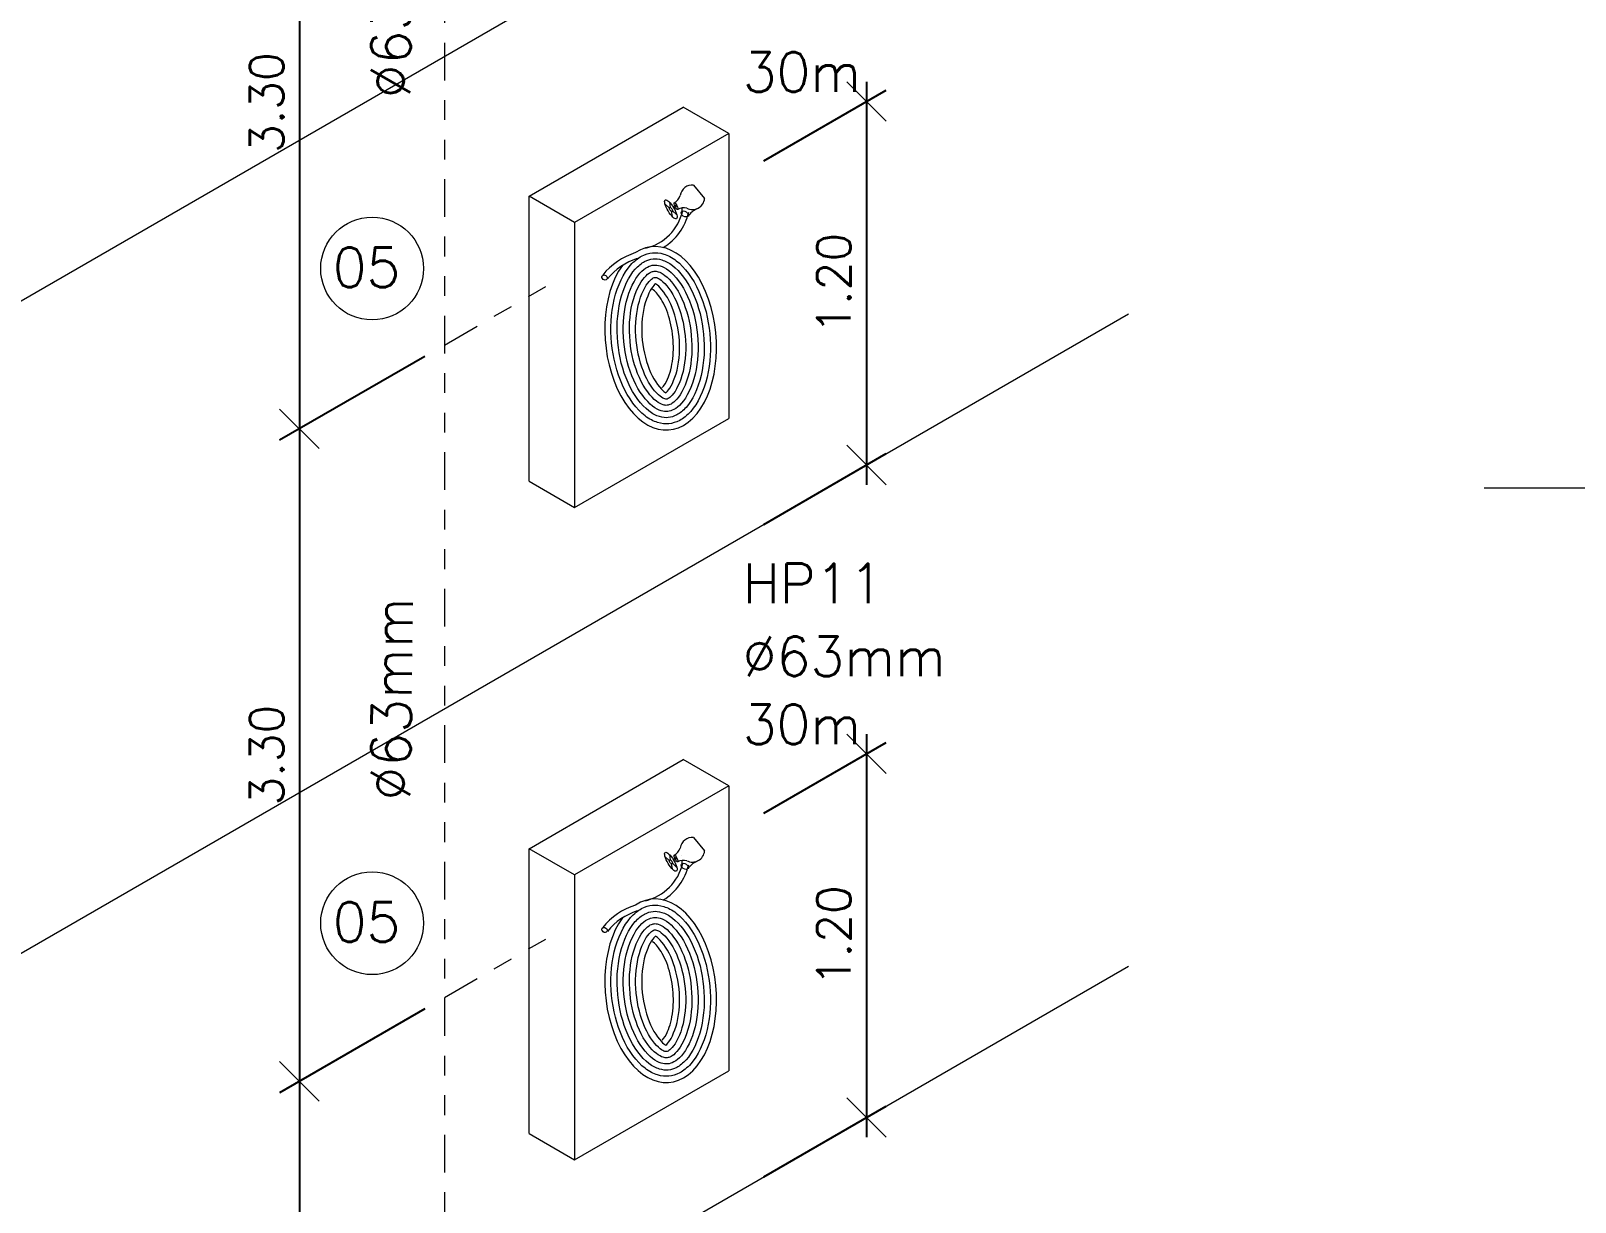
# Model space of a CAD drawing. Header units: millimetres. Extents: x 521 to 1055, y 261 to 520.
# Drawn here: x 987.7 to 995.51, y 360.22 to 366.15 of the extents above; entities that cross this region are included whole.
import ezdxf

# ---------------------------------------------------------------- set-up
doc = ezdxf.new("R2010")
doc.units = ezdxf.units.MM
doc.linetypes.add('CONTINU', pattern=[0])
doc.linetypes.add('DIVIDE2', pattern=[15.875, 6.35, -3.175, 0, -3.175, 0, -3.175])
doc.layers.add('0.1', color=8, linetype='Continuous', lineweight=13)
doc.styles.add('ROMANS', font='romans')
doc.styles.add('SANSSERIFBOLD', font='sasb____.pfb', dxfattribs={"width": 1.2, "height": 0.6})
doc.styles.get("Standard").update_dxf_attribs({"font": 'romans.shx'})
doc.dimstyles.new('Fares Eng - 50', dxfattribs={"dimscale": 2, "dimtxt": 0.085, "dimasz": 0.1, "dimexe": 0.05, "dimexo": 0.05, "dimgap": 0.04, "dimtad": 1, "dimzin": 4, "dimdsep": 46, "dimtxsty": 'ROMANS', "dimblk1": 'OBLIQUE', "dimblk2": 'OBLIQUE', "dimsah": 1, "dimcen": 0.05, "dimdle": 0.05, "dimclrd": 8, "dimclre": 8, "dimclrt": 8, "dimaunit": 1, "dimadec": 0, "dimazin": 0, "dimtfac": 1, "dimtix": 1, "dimtmove": 2, "dimatfit": 0, "dimldrblk": 'OPEN90', "dimfxl": 1, "dimtolj": 1, "dimtzin": 0, "dimarcsym": 0})

# ---------------------------------------------------------------- blocks, each defined once
blk = doc.blocks.new('_OBLIQUE')
at = {"color": 0, "linetype": 'ByBlock'}
blk.add_line((-0.5, -0.5), (0.5, 0.5), dxfattribs=at)
blk = doc.blocks.new('*D2255')
at = {"layer": '0.1', "color": 8, "linetype": 'CONTINU', "lineweight": -2, "transparency": 16777216}
for p, q in [((989.692, 367.8018), (988.9574, 367.3777)), ((989.0574, 367.5354), (989.0574, 364.0354)), ((989.692, 364.5018), (988.9574, 364.0777))]:
    blk.add_line(p, q, dxfattribs=at)
at = {"layer": 'DEFPOINTS', "color": 0, "linetype": 'CONTINU', "lineweight": -2, "transparency": 16777216}
for p in [(989.792, 367.8595), (989.792, 364.5595), (989.0574, 364.1354)]:
    blk.add_point(p, dxfattribs=at)
at = {"layer": '0.1', "color": 8, "linetype": 'CONTINU', "lineweight": -2, "transparency": 16777216, "xscale": 0.2, "yscale": 0.2, "zscale": 0.2}
for p, rotation in [((989.0574, 367.4354), 90), ((989.0574, 364.1354), 270)]:
    blk.add_blockref('_OBLIQUE', p, dxfattribs=dict(at, rotation=rotation))
at = {"layer": '0.1', "color": 8, "linetype": 'CONTINU', "lineweight": -2, "transparency": 16777216, "insert": (988.8924, 365.7854), "char_height": 0.17, "attachment_point": 5, "rotation": 90, "style": 'ROMANS'}
blk.add_mtext('\\A1;3.30', dxfattribs=at)
blk = doc.blocks.new('_Open90')
at = {"color": 0, "linetype": 'ByBlock', "lineweight": -2}
for p, q in [((-0.5, 0.5), (0, 0)), ((0, 0), (-1, 0)), ((0, 0), (-0.5, -0.5))]:
    blk.add_line(p, q, dxfattribs=at)
blk = doc.blocks.new('*D2256')
at = {"layer": '0.1', "color": 8, "linetype": 'CONTINU', "lineweight": -2, "transparency": 16777216}
for p, q in [((989.692, 364.5018), (988.9574, 364.0777)), ((989.0574, 364.2354), (989.0574, 360.7354)), ((989.692, 361.2018), (988.9574, 360.7777))]:
    blk.add_line(p, q, dxfattribs=at)
at = {"layer": 'DEFPOINTS', "color": 0, "linetype": 'CONTINU', "lineweight": -2, "transparency": 16777216}
for p in [(989.792, 364.5595), (989.792, 361.2595), (989.0574, 360.8354)]:
    blk.add_point(p, dxfattribs=at)
at = {"layer": '0.1', "color": 8, "linetype": 'CONTINU', "lineweight": -2, "transparency": 16777216, "xscale": 0.2, "yscale": 0.2, "zscale": 0.2}
for p, rotation in [((989.0574, 364.1354), 90), ((989.0574, 360.8354), 270)]:
    blk.add_blockref('_OBLIQUE', p, dxfattribs=dict(at, rotation=rotation))
at = {"layer": '0.1', "color": 8, "linetype": 'CONTINU', "lineweight": -2, "transparency": 16777216, "insert": (988.8924, 362.4854), "char_height": 0.17, "attachment_point": 5, "rotation": 90, "style": 'ROMANS'}
blk.add_mtext('\\A1;3.30', dxfattribs=at)
blk = doc.blocks.new('*D2257')
at = {"layer": '0.1', "color": 8, "linetype": 'CONTINU', "lineweight": -2, "transparency": 16777216}
for p, q in [((989.692, 361.2018), (988.9574, 360.7777)), ((989.0574, 360.9354), (989.0574, 357.4354)), ((989.692, 357.9018), (988.9574, 357.4777))]:
    blk.add_line(p, q, dxfattribs=at)
at = {"layer": 'DEFPOINTS', "color": 0, "linetype": 'CONTINU', "lineweight": -2, "transparency": 16777216}
for p in [(989.792, 361.2595), (989.792, 357.9595), (989.0574, 357.5354)]:
    blk.add_point(p, dxfattribs=at)
at = {"layer": '0.1', "color": 8, "linetype": 'CONTINU', "lineweight": -2, "transparency": 16777216, "xscale": 0.2, "yscale": 0.2, "zscale": 0.2}
for p, rotation in [((989.0574, 360.8354), 90), ((989.0574, 357.5354), 270)]:
    blk.add_blockref('_OBLIQUE', p, dxfattribs=dict(at, rotation=rotation))
at = {"layer": '0.1', "color": 8, "linetype": 'CONTINU', "lineweight": -2, "transparency": 16777216, "insert": (988.8924, 359.1854), "char_height": 0.17, "attachment_point": 5, "rotation": 90, "style": 'ROMANS'}
blk.add_mtext('\\A1;3.30', dxfattribs=at)
blk = doc.blocks.new('*D2265')
at = {"layer": '0.1', "color": 8, "linetype": 'CONTINU', "lineweight": -2, "transparency": 16777216}
for p, q in [((991.9259, 362.5915), (991.9259, 360.5524)), ((991.4064, 362.1916), (992.0259, 362.5493)), ((991.4064, 360.3525), (992.0259, 360.7101))]:
    blk.add_line(p, q, dxfattribs=at)
at = {"layer": 'DEFPOINTS', "color": 0, "linetype": 'CONTINU', "lineweight": -2, "transparency": 16777216}
for p in [(991.3064, 362.1339), (991.9259, 360.6524), (991.3064, 360.2947)]:
    blk.add_point(p, dxfattribs=at)
at = {"layer": '0.1', "color": 8, "linetype": 'CONTINU', "lineweight": -2, "transparency": 16777216, "xscale": 0.2, "yscale": 0.2, "zscale": 0.2}
for p, rotation in [((991.9259, 362.4915), 90), ((991.9259, 360.6524), 270)]:
    blk.add_blockref('_OBLIQUE', p, dxfattribs=dict(at, rotation=rotation))
at = {"layer": '0.1', "color": 8, "linetype": 'CONTINU', "lineweight": -2, "transparency": 16777216, "insert": (991.7609, 361.572), "char_height": 0.17, "attachment_point": 5, "rotation": 90, "style": 'ROMANS'}
blk.add_mtext('\\A1;1.20', dxfattribs=at)
blk = doc.blocks.new('*D2266')
at = {"layer": '0.1', "color": 8, "linetype": 'CONTINU', "lineweight": -2, "transparency": 16777216}
for p, q in [((991.9259, 365.8915), (991.9259, 363.8524)), ((991.4064, 365.4916), (992.0259, 365.8493)), ((991.4064, 363.6525), (992.0259, 364.0101))]:
    blk.add_line(p, q, dxfattribs=at)
at = {"layer": 'DEFPOINTS', "color": 0, "linetype": 'CONTINU', "lineweight": -2, "transparency": 16777216}
for p in [(991.3064, 365.4339), (991.9259, 363.9524), (991.3064, 363.5947)]:
    blk.add_point(p, dxfattribs=at)
at = {"layer": '0.1', "color": 8, "linetype": 'CONTINU', "lineweight": -2, "transparency": 16777216, "xscale": 0.2, "yscale": 0.2, "zscale": 0.2}
for p, rotation in [((991.9259, 365.7915), 90), ((991.9259, 363.9524), 270)]:
    blk.add_blockref('_OBLIQUE', p, dxfattribs=dict(at, rotation=rotation))
at = {"layer": '0.1', "color": 8, "linetype": 'CONTINU', "lineweight": -2, "transparency": 16777216, "insert": (991.7609, 364.872), "char_height": 0.17, "attachment_point": 5, "rotation": 90, "style": 'ROMANS'}
blk.add_mtext('\\A1;1.20', dxfattribs=at)
blk = doc.blocks.new('TITU-2')
at = {"color": 1}
blk.add_line((-0.034707, 0.010429), (-0.054707, 0.010429), dxfattribs=at)
at = {"color": 8, "style": 'SANSSERIFBOLD', "width": 1.2}
blk.add_attdef('FACHADA', (0.0219, -0.0054), '', height=0.006, dxfattribs=at)
at = {"color": 4}
for tag, p in [('FACHADA', (0.022795, -0.020137)), ('0/0', (0.038343, -0.027521))]:
    blk.add_attdef(tag, p, '', height=0.004, dxfattribs=at)

msp = doc.modelspace()

# ---------------------------------------------------------------- linework, layer by layer
at = {"layer": '0.1', "color": 254, "linetype": 'DIVIDE2', "ltscale": 0.03}
for p, q in [((989.792, 381.27964), (989.792, 348.05952)), ((989.792, 364.55952), (990.31759, 364.86297)), ((989.792, 361.25952), (990.31759, 361.56297))]:
    msp.add_line(p, q, dxfattribs=at)
at = {"layer": '0.1', "color": 8}
for p, q in [((980.60132, 360.71416), (993.25196, 368.01802)), ((990.21927, 365.31196), (990.99927, 365.7623)), ((991.22894, 365.6297), (990.99927, 365.7623)), ((991.22894, 365.6297), (990.44894, 365.17936)), ((991.22894, 365.6297), (991.22894, 364.18863)), ((990.21927, 363.8709), (990.21927, 365.31196)), ((990.44894, 365.17936), (990.21927, 365.31196)), ((991.05166, 365.36877), (991.10733, 365.30067)), ((990.92876, 365.25294), (990.90674, 365.27332)), ((990.93496, 365.25539), (990.93056, 365.28209)), ((990.93815, 365.23608), (990.94246, 365.21005)), ((990.94434, 365.23866), (990.96753, 365.21757)), ((990.9486, 365.25872), (990.96012, 365.26537)), ((990.95086, 365.2534), (990.96416, 365.25995)), ((990.99056, 365.27661), (990.99027, 365.27644)), ((990.44894, 365.17936), (990.44894, 363.7383)), ((980.60132, 357.41416), (993.25196, 364.71802)), ((990.21927, 362.01196), (990.99927, 362.4623)), ((991.22894, 362.3297), (990.99927, 362.4623)), ((991.22894, 362.3297), (990.44894, 361.87936)), ((991.22894, 362.3297), (991.22894, 360.88863)), ((991.05166, 362.06877), (991.10733, 362.00067)), ((990.21927, 360.5709), (990.21927, 362.01196)), ((990.44894, 361.87936), (990.21927, 362.01196)), ((990.92876, 361.95294), (990.90674, 361.97332)), ((990.93496, 361.95539), (990.93056, 361.98209)), ((990.9486, 361.95872), (990.96012, 361.96537)), ((990.95086, 361.9534), (990.96416, 361.95995)), ((990.99056, 361.97661), (990.99027, 361.97644)), ((990.44894, 361.87936), (990.44894, 360.4383)), ((990.93815, 361.93608), (990.94246, 361.91005)), ((990.94434, 361.93866), (990.96753, 361.91757)), ((980.60132, 354.11416), (993.25196, 361.41802))]:
    msp.add_line(p, q, dxfattribs=at)
for points in [[(990.21927, 363.8709), (990.44894, 363.7383), (991.22894, 364.18863)], [(990.21927, 360.5709), (990.44894, 360.4383), (991.22894, 360.88863)]]:
    msp.add_lwpolyline(points, dxfattribs=at)
at = {"layer": '0.1', "color": 8, "linetype": 'Continuous'}
for centre in [(989.42547, 364.94634), (989.42547, 361.63506)]:
    msp.add_circle(centre, 0.25988, dxfattribs=at)
at = {"layer": '0.1', "color": 8}
for centre, radius, start, end in [((990.92348, 365.33459), 0.06296, 298.840108, 342.192501), ((991.04523, 365.3067), 0.0624, 84.083613, 172.046773), ((990.74996, 365.29485), 0.2529, 283.430662, 346.965841), ((990.96064, 365.26154), 0.00386, 335.764248, 97.703594), ((991.00129, 365.19014), 0.06296, 75.782358, 118.658075), ((990.978, 365.24401), 0.01657, 327.474934, 30.614343), ((991.04523, 365.3067), 0.0624, 242.85156, 354.461167), ((991.11132, 365.15071), 0.1065, 114.491805, 145.735823), ((990.74996, 365.29485), 0.2841, 301.516937, 346.965841), ((990.85803, 364.7023), 0.33959, 107.213069, 141.647104), ((990.85803, 364.7023), 0.30839, 107.213069, 141.647104), ((991.04523, 362.0067), 0.0624, 84.083613, 172.046773), ((990.92348, 362.03459), 0.06296, 298.840108, 342.192501), ((990.96064, 361.96154), 0.00386, 335.764248, 97.703594), ((991.00129, 361.89014), 0.06296, 75.782358, 118.658075), ((991.04523, 362.0067), 0.0624, 242.85156, 354.461167), ((990.74996, 361.99485), 0.2529, 283.430662, 346.965841), ((990.74996, 361.99485), 0.2841, 301.516937, 346.965841), ((990.978, 361.94401), 0.01657, 327.474934, 30.614343), ((991.11132, 361.85071), 0.1065, 114.491805, 145.735823), ((990.85803, 361.4023), 0.33959, 107.213069, 141.647104), ((990.85803, 361.4023), 0.30839, 107.213069, 141.647104)]:
    msp.add_arc(centre, radius, start, end, dxfattribs=at)
for centre, major_axis, ratio in [((990.93655, 365.24574), (-0.02838, 0.04733), 0.2938919), ((990.93655, 365.24574), (-0.00627, 0.01045), 0.4434548), ((990.9622, 365.26237), (0.00859, -0.01716), 0.2555917), ((991.00659, 365.22265), (-0.01677, 0.01086), 0.6652044), ((990.60126, 364.9011), (-0.0116, 0.0087), 0.8221173), ((990.93655, 361.94574), (-0.02838, 0.04733), 0.2938919), ((990.93655, 361.94574), (-0.00627, 0.01045), 0.4434548), ((990.9622, 361.96237), (0.00859, -0.01716), 0.2555917), ((991.00659, 361.92265), (-0.01677, 0.01086), 0.6652044), ((990.60126, 361.6011), (-0.0116, 0.0087), 0.8221173)]:
    msp.add_ellipse(centre, major_axis=major_axis, ratio=ratio, dxfattribs=at)
for centre in [(990.885, 364.59365), (990.885, 361.29365)]:
    msp.add_ellipse(centre, major_axis=(-0.0444, 0.46329), ratio=0.602516, start_param=0.596977, end_param=6.5932949, dxfattribs=at)
for points, knots in [([(990.84358, 365.02588), (990.8257, 365.02417), (990.80726, 365.01891), (990.76981, 364.99887), (990.75086, 364.98399), (990.69757, 364.92393), (990.66693, 364.86123), (990.63343, 364.7183), (990.62985, 364.64358), (990.64398, 364.49618), (990.66168, 364.4235), (990.72172, 364.28953), (990.7637, 364.23379), (990.82743, 364.18495), (990.84886, 364.17393), (990.88943, 364.16137), (990.90853, 364.15971), (990.9443, 364.16314), (990.96273, 364.1684), (991.00018, 364.18843), (991.01913, 364.20332), (991.07242, 364.26337), (991.10306, 364.32607), (991.13656, 364.469), (991.14014, 364.54372), (991.12601, 364.69113), (991.10831, 364.76381), (991.04828, 364.89777), (991.00629, 364.95352), (990.94256, 365.00235), (990.92113, 365.01337), (990.88056, 365.02593), (990.86146, 365.02759), (990.84358, 365.02588)], [0, 0, 0, 0, 0.2617994, 0.2617994, 0.5235988, 0.5235988, 1.0471976, 1.0471976, 1.5707963, 1.5707963, 2.0943951, 2.0943951, 2.6179939, 2.6179939, 2.8797933, 2.8797933, 3.1415927, 3.1415927, 3.403392, 3.403392, 3.6651914, 3.6651914, 4.1887902, 4.1887902, 4.712389, 4.712389, 5.2359878, 5.2359878, 5.7595865, 5.7595865, 6.0213859, 6.0213859, 6.2831853, 6.2831853, 6.2831853, 6.2831853]), ([(990.84655, 364.99482), (990.83268, 364.99349), (990.81845, 364.98951), (990.78805, 364.97325), (990.77197, 364.96077), (990.72535, 364.90824), (990.69643, 364.85037), (990.66468, 364.71493), (990.6612, 364.64353), (990.67475, 364.50218), (990.69195, 364.43224), (990.74839, 364.3063), (990.7879, 364.25455), (990.8438, 364.21171), (990.86191, 364.20255), (990.89483, 364.19236), (990.90957, 364.19115), (990.93731, 364.19381), (990.95154, 364.19779), (990.98194, 364.21406), (990.99802, 364.22653), (991.04464, 364.27907), (991.07356, 364.33694), (991.10531, 364.47238), (991.10879, 364.54377), (991.09524, 364.68512), (991.07804, 364.75506), (991.0216, 364.881), (990.98209, 364.93275), (990.92619, 364.97559), (990.90808, 364.98475), (990.87516, 364.99494), (990.86042, 364.99615), (990.84655, 364.99482)], [0, 0, 0, 0, 0.2617994, 0.2617994, 0.5235988, 0.5235988, 1.0471976, 1.0471976, 1.5707963, 1.5707963, 2.0943951, 2.0943951, 2.6179939, 2.6179939, 2.8797933, 2.8797933, 3.1415927, 3.1415927, 3.403392, 3.403392, 3.6651914, 3.6651914, 4.1887902, 4.1887902, 4.712389, 4.712389, 5.2359878, 5.2359878, 5.7595865, 5.7595865, 6.0213859, 6.0213859, 6.2831853, 6.2831853, 6.2831853, 6.2831853]), ([(990.84953, 364.96377), (990.83953, 364.96281), (990.82963, 364.9601), (990.80631, 364.94763), (990.79307, 364.93754), (990.75316, 364.89257), (990.72593, 364.83949), (990.69594, 364.71156), (990.69255, 364.64351), (990.70552, 364.50816), (990.72226, 364.4409), (990.77502, 364.32316), (990.81212, 364.2753), (990.86016, 364.23849), (990.87499, 364.23116), (990.9002, 364.22336), (990.91046, 364.22258), (990.93046, 364.2245), (990.94036, 364.2272), (990.96368, 364.23967), (990.97692, 364.24976), (991.01683, 364.29473), (991.04406, 364.34781), (991.07405, 364.47574), (991.07744, 364.5438), (991.06447, 364.67915), (991.04773, 364.7464), (990.99497, 364.86414), (990.95787, 364.91201), (990.90983, 364.94882), (990.895, 364.95614), (990.86979, 364.96394), (990.85953, 364.96472), (990.84953, 364.96377)], [0, 0, 0, 0, 0.2617994, 0.2617994, 0.5235988, 0.5235988, 1.0471976, 1.0471976, 1.5707963, 1.5707963, 2.0943951, 2.0943951, 2.6179939, 2.6179939, 2.8797933, 2.8797933, 3.1415927, 3.1415927, 3.403392, 3.403392, 3.6651914, 3.6651914, 4.1887902, 4.1887902, 4.712389, 4.712389, 5.2359878, 5.2359878, 5.7595865, 5.7595865, 6.0213859, 6.0213859, 6.2831853, 6.2831853, 6.2831853, 6.2831853]), ([(990.8525, 364.93271), (990.84611, 364.93209), (990.84075, 364.93067), (990.82462, 364.92204), (990.81414, 364.91427), (990.78104, 364.87697), (990.75542, 364.8286), (990.7272, 364.70821), (990.72389, 364.64351), (990.73629, 364.51411), (990.75261, 364.44946), (990.80161, 364.34012), (990.83639, 364.29601), (990.87649, 364.26528), (990.88813, 364.25976), (990.90551, 364.25438), (990.91109, 364.25398), (990.92388, 364.25521), (990.92924, 364.25663), (990.94537, 364.26526), (990.95585, 364.27303), (990.98895, 364.31033), (991.01457, 364.3587), (991.04279, 364.47909), (991.0461, 364.54379), (991.0337, 364.6732), (991.01738, 364.73784), (990.96838, 364.84718), (990.9336, 364.8913), (990.8935, 364.92203), (990.88186, 364.92755), (990.86448, 364.93293), (990.8589, 364.93332), (990.8525, 364.93271)], [0, 0, 0, 0, 0.2617994, 0.2617994, 0.5235988, 0.5235988, 1.0471976, 1.0471976, 1.5707963, 1.5707963, 2.0943951, 2.0943951, 2.6179939, 2.6179939, 2.8797933, 2.8797933, 3.1415927, 3.1415927, 3.403392, 3.403392, 3.6651914, 3.6651914, 4.1887902, 4.1887902, 4.712389, 4.712389, 5.2359878, 5.2359878, 5.7595865, 5.7595865, 6.0213859, 6.0213859, 6.2831853, 6.2831853, 6.2831853, 6.2831853]), ([(990.85548, 364.90165), (990.852, 364.90132), (990.85177, 364.90118), (990.84303, 364.89651), (990.83514, 364.89093), (990.80905, 364.86154), (990.78491, 364.8177), (990.75846, 364.70487), (990.75523, 364.64355), (990.76707, 364.52002), (990.78303, 364.45788), (990.82814, 364.35722), (990.8608, 364.31661), (990.89275, 364.29212), (990.90139, 364.28831), (990.9107, 364.28543), (990.91103, 364.28532), (990.91799, 364.28599), (990.91822, 364.28612), (990.92696, 364.29079), (990.93486, 364.29638), (990.96094, 364.32577), (990.98508, 364.3696), (991.01153, 364.48243), (991.01476, 364.54375), (991.00293, 364.66729), (990.98696, 364.72942), (990.94185, 364.83009), (990.90919, 364.8707), (990.87724, 364.89518), (990.8686, 364.89899), (990.85929, 364.90187), (990.85897, 364.90198), (990.85548, 364.90165)], [0, 0, 0, 0, 0.2617994, 0.2617994, 0.5235988, 0.5235988, 1.0471976, 1.0471976, 1.5707963, 1.5707963, 2.0943951, 2.0943951, 2.6179939, 2.6179939, 2.8797933, 2.8797933, 3.1415927, 3.1415927, 3.403392, 3.403392, 3.6651914, 3.6651914, 4.1887902, 4.1887902, 4.712389, 4.712389, 5.2359878, 5.2359878, 5.7595865, 5.7595865, 6.0213859, 6.0213859, 6.2831853, 6.2831853, 6.2831853, 6.2831853]), ([(990.85863, 364.8689), (990.8562, 364.86699), (990.85308, 364.86414), (990.8375, 364.84658), (990.8144, 364.80679), (990.78973, 364.70154), (990.78656, 364.64365), (990.79785, 364.52587), (990.81354, 364.4661), (990.85458, 364.37452), (990.88566, 364.33687), (990.90517, 364.32191), (990.90881, 364.31971), (990.91136, 364.3184)], [0.3830033, 0.3830033, 0.3830033, 0.3830033, 0.5235988, 0.5235988, 1.0471976, 1.0471976, 1.5707963, 1.5707963, 2.0943951, 2.0943951, 2.6179939, 2.6179939, 2.7570376, 2.7570376, 2.7570376, 2.7570376]), ([(990.91136, 364.3184), (990.91379, 364.32031), (990.91692, 364.32317), (990.9325, 364.34072), (990.95559, 364.38051), (990.98026, 364.48577), (990.98343, 364.54365), (990.97214, 364.66143), (990.95645, 364.7212), (990.91541, 364.81278), (990.88433, 364.85044), (990.86482, 364.86539), (990.86118, 364.86759), (990.85863, 364.8689)], [3.5245959, 3.5245959, 3.5245959, 3.5245959, 3.6651914, 3.6651914, 4.1887902, 4.1887902, 4.712389, 4.712389, 5.2359878, 5.2359878, 5.7595865, 5.7595865, 5.8986302, 5.8986302, 5.8986302, 5.8986302]), ([(990.89206, 364.34292), (990.89435, 364.34472), (990.90344, 364.35355), (990.9273, 364.4021), (990.93883, 364.43797), (990.95, 364.51561), (990.95078, 364.55711), (990.94273, 364.64152), (990.93323, 364.68412), (990.90799, 364.75739), (990.89142, 364.78732), (990.85809, 364.83212), (990.84631, 364.84015), (990.84435, 364.84116)], [3.5245959, 3.5245959, 3.5245959, 3.5245959, 3.9202683, 3.9202683, 4.3159407, 4.3159407, 4.7116131, 4.7116131, 5.1072855, 5.1072855, 5.5029578, 5.5029578, 5.8986302, 5.8986302, 5.8986302, 5.8986302]), ([(990.84358, 361.72588), (990.8257, 361.72417), (990.80726, 361.71891), (990.76981, 361.69887), (990.75086, 361.68399), (990.69757, 361.62393), (990.66693, 361.56123), (990.63343, 361.4183), (990.62985, 361.34358), (990.64398, 361.19618), (990.66168, 361.1235), (990.72172, 360.98953), (990.7637, 360.93379), (990.82743, 360.88495), (990.84886, 360.87393), (990.88943, 360.86137), (990.90853, 360.85971), (990.9443, 360.86314), (990.96273, 360.8684), (991.00018, 360.88843), (991.01913, 360.90332), (991.07242, 360.96337), (991.10306, 361.02607), (991.13656, 361.169), (991.14014, 361.24372), (991.12601, 361.39113), (991.10831, 361.46381), (991.04828, 361.59777), (991.00629, 361.65352), (990.94256, 361.70235), (990.92113, 361.71337), (990.88056, 361.72593), (990.86146, 361.72759), (990.84358, 361.72588)], [0, 0, 0, 0, 0.2617994, 0.2617994, 0.5235988, 0.5235988, 1.0471976, 1.0471976, 1.5707963, 1.5707963, 2.0943951, 2.0943951, 2.6179939, 2.6179939, 2.8797933, 2.8797933, 3.1415927, 3.1415927, 3.403392, 3.403392, 3.6651914, 3.6651914, 4.1887902, 4.1887902, 4.712389, 4.712389, 5.2359878, 5.2359878, 5.7595865, 5.7595865, 6.0213859, 6.0213859, 6.2831853, 6.2831853, 6.2831853, 6.2831853]), ([(990.84655, 361.69482), (990.83268, 361.69349), (990.81845, 361.68951), (990.78805, 361.67325), (990.77197, 361.66077), (990.72535, 361.60824), (990.69643, 361.55037), (990.66468, 361.41493), (990.6612, 361.34353), (990.67475, 361.20218), (990.69195, 361.13224), (990.74839, 361.0063), (990.7879, 360.95455), (990.8438, 360.91171), (990.86191, 360.90255), (990.89483, 360.89236), (990.90957, 360.89115), (990.93731, 360.89381), (990.95154, 360.89779), (990.98194, 360.91406), (990.99802, 360.92653), (991.04464, 360.97907), (991.07356, 361.03694), (991.10531, 361.17238), (991.10879, 361.24377), (991.09524, 361.38512), (991.07804, 361.45506), (991.0216, 361.581), (990.98209, 361.63275), (990.92619, 361.67559), (990.90808, 361.68475), (990.87516, 361.69494), (990.86042, 361.69615), (990.84655, 361.69482)], [0, 0, 0, 0, 0.2617994, 0.2617994, 0.5235988, 0.5235988, 1.0471976, 1.0471976, 1.5707963, 1.5707963, 2.0943951, 2.0943951, 2.6179939, 2.6179939, 2.8797933, 2.8797933, 3.1415927, 3.1415927, 3.403392, 3.403392, 3.6651914, 3.6651914, 4.1887902, 4.1887902, 4.712389, 4.712389, 5.2359878, 5.2359878, 5.7595865, 5.7595865, 6.0213859, 6.0213859, 6.2831853, 6.2831853, 6.2831853, 6.2831853]), ([(990.84953, 361.66377), (990.83953, 361.66281), (990.82963, 361.6601), (990.80631, 361.64763), (990.79307, 361.63754), (990.75316, 361.59257), (990.72593, 361.53949), (990.69594, 361.41156), (990.69255, 361.34351), (990.70552, 361.20816), (990.72226, 361.1409), (990.77502, 361.02316), (990.81212, 360.9753), (990.86016, 360.93849), (990.87499, 360.93116), (990.9002, 360.92336), (990.91046, 360.92258), (990.93046, 360.9245), (990.94036, 360.9272), (990.96368, 360.93967), (990.97692, 360.94976), (991.01683, 360.99473), (991.04406, 361.04781), (991.07405, 361.17574), (991.07744, 361.2438), (991.06447, 361.37915), (991.04773, 361.4464), (990.99497, 361.56414), (990.95787, 361.61201), (990.90983, 361.64882), (990.895, 361.65614), (990.86979, 361.66394), (990.85953, 361.66472), (990.84953, 361.66377)], [0, 0, 0, 0, 0.2617994, 0.2617994, 0.5235988, 0.5235988, 1.0471976, 1.0471976, 1.5707963, 1.5707963, 2.0943951, 2.0943951, 2.6179939, 2.6179939, 2.8797933, 2.8797933, 3.1415927, 3.1415927, 3.403392, 3.403392, 3.6651914, 3.6651914, 4.1887902, 4.1887902, 4.712389, 4.712389, 5.2359878, 5.2359878, 5.7595865, 5.7595865, 6.0213859, 6.0213859, 6.2831853, 6.2831853, 6.2831853, 6.2831853]), ([(990.8525, 361.63271), (990.84611, 361.63209), (990.84075, 361.63067), (990.82462, 361.62204), (990.81414, 361.61427), (990.78104, 361.57697), (990.75542, 361.5286), (990.7272, 361.40821), (990.72389, 361.34351), (990.73629, 361.21411), (990.75261, 361.14946), (990.80161, 361.04012), (990.83639, 360.99601), (990.87649, 360.96528), (990.88813, 360.95976), (990.90551, 360.95438), (990.91109, 360.95398), (990.92388, 360.95521), (990.92924, 360.95663), (990.94537, 360.96526), (990.95585, 360.97303), (990.98895, 361.01033), (991.01457, 361.0587), (991.04279, 361.17909), (991.0461, 361.24379), (991.0337, 361.3732), (991.01738, 361.43784), (990.96838, 361.54718), (990.9336, 361.5913), (990.8935, 361.62203), (990.88186, 361.62755), (990.86448, 361.63293), (990.8589, 361.63332), (990.8525, 361.63271)], [0, 0, 0, 0, 0.2617994, 0.2617994, 0.5235988, 0.5235988, 1.0471976, 1.0471976, 1.5707963, 1.5707963, 2.0943951, 2.0943951, 2.6179939, 2.6179939, 2.8797933, 2.8797933, 3.1415927, 3.1415927, 3.403392, 3.403392, 3.6651914, 3.6651914, 4.1887902, 4.1887902, 4.712389, 4.712389, 5.2359878, 5.2359878, 5.7595865, 5.7595865, 6.0213859, 6.0213859, 6.2831853, 6.2831853, 6.2831853, 6.2831853]), ([(990.85548, 361.60165), (990.852, 361.60132), (990.85177, 361.60118), (990.84303, 361.59651), (990.83514, 361.59093), (990.80905, 361.56154), (990.78491, 361.5177), (990.75846, 361.40487), (990.75523, 361.34355), (990.76707, 361.22002), (990.78303, 361.15788), (990.82814, 361.05722), (990.8608, 361.01661), (990.89275, 360.99212), (990.90139, 360.98831), (990.9107, 360.98543), (990.91103, 360.98532), (990.91799, 360.98599), (990.91822, 360.98612), (990.92696, 360.99079), (990.93486, 360.99638), (990.96094, 361.02577), (990.98508, 361.0696), (991.01153, 361.18243), (991.01476, 361.24375), (991.00293, 361.36729), (990.98696, 361.42942), (990.94185, 361.53009), (990.90919, 361.5707), (990.87724, 361.59518), (990.8686, 361.59899), (990.85929, 361.60187), (990.85897, 361.60198), (990.85548, 361.60165)], [0, 0, 0, 0, 0.2617994, 0.2617994, 0.5235988, 0.5235988, 1.0471976, 1.0471976, 1.5707963, 1.5707963, 2.0943951, 2.0943951, 2.6179939, 2.6179939, 2.8797933, 2.8797933, 3.1415927, 3.1415927, 3.403392, 3.403392, 3.6651914, 3.6651914, 4.1887902, 4.1887902, 4.712389, 4.712389, 5.2359878, 5.2359878, 5.7595865, 5.7595865, 6.0213859, 6.0213859, 6.2831853, 6.2831853, 6.2831853, 6.2831853]), ([(990.85863, 361.5689), (990.8562, 361.56699), (990.85308, 361.56414), (990.8375, 361.54658), (990.8144, 361.50679), (990.78973, 361.40154), (990.78656, 361.34365), (990.79785, 361.22587), (990.81354, 361.1661), (990.85458, 361.07452), (990.88566, 361.03687), (990.90517, 361.02191), (990.90881, 361.01971), (990.91136, 361.0184)], [0.3830033, 0.3830033, 0.3830033, 0.3830033, 0.5235988, 0.5235988, 1.0471976, 1.0471976, 1.5707963, 1.5707963, 2.0943951, 2.0943951, 2.6179939, 2.6179939, 2.7570376, 2.7570376, 2.7570376, 2.7570376]), ([(990.91136, 361.0184), (990.91379, 361.02031), (990.91692, 361.02317), (990.9325, 361.04072), (990.95559, 361.08051), (990.98026, 361.18577), (990.98343, 361.24365), (990.97214, 361.36143), (990.95645, 361.4212), (990.91541, 361.51278), (990.88433, 361.55044), (990.86482, 361.56539), (990.86118, 361.56759), (990.85863, 361.5689)], [3.5245959, 3.5245959, 3.5245959, 3.5245959, 3.6651914, 3.6651914, 4.1887902, 4.1887902, 4.712389, 4.712389, 5.2359878, 5.2359878, 5.7595865, 5.7595865, 5.8986302, 5.8986302, 5.8986302, 5.8986302]), ([(990.89206, 361.04292), (990.89435, 361.04472), (990.90344, 361.05355), (990.9273, 361.1021), (990.93883, 361.13797), (990.95, 361.21561), (990.95078, 361.25711), (990.94273, 361.34152), (990.93323, 361.38412), (990.90799, 361.45739), (990.89142, 361.48732), (990.85809, 361.53212), (990.84631, 361.54015), (990.84435, 361.54116)], [3.5245959, 3.5245959, 3.5245959, 3.5245959, 3.9202683, 3.9202683, 4.3159407, 4.3159407, 4.7116131, 4.7116131, 5.1072855, 5.1072855, 5.5029578, 5.5029578, 5.8986302, 5.8986302, 5.8986302, 5.8986302])]:
    msp.add_open_spline(points, degree=3, knots=knots, dxfattribs=at)

# ---------------------------------------------------------------- block references
at = {"layer": '0.1', "color": 8, "xscale": 100, "yscale": 100, "zscale": 100}
msp.add_blockref('TITU-2', (1000.52168, 362.79228), dxfattribs=at)

# ---------------------------------------------------------------- texts
at = {"layer": '0.1', "color": 8, "linetype": 'Continuous', "style": 'ROMANS'}
for p in [(989.61734, 365.80625, 52.87274), (989.61734, 362.25421, 52.87274)]:
    msp.add_text('Ø63mm', height=0.200038, rotation=89.179165, dxfattribs=at).set_placement(p)
for s, height, p in [('30m', 0.200038, (991.29959, 365.8407, 52.87274)), ('05', 0.2, (989.2258, 364.85207)), ('HP11', 0.200038, (991.29934, 363.25408, 52.87274)), ('Ø63mm', 0.200038, (991.29959, 362.8851, 52.87274)), ('30m', 0.200038, (991.29959, 362.5407, 52.87274)), ('05', 0.2, (989.2258, 361.54079))]:
    msp.add_text(s, height=height, dxfattribs=at).set_placement(p)

# ---------------------------------------------------------------- dimensions: what is measured, and where the dimension line sits
at = {"layer": '0.1', "color": 8, "linetype": 'CONTINU', "lineweight": -2}
for base, p1, p2, picture, middle in [((989.05745, 364.13542), (989.792, 367.85952), (989.792, 364.55952), '*D2255', (988.89245, 365.78542)), ((989.05745, 360.83542), (989.792, 364.55952), (989.792, 361.25952), '*D2256', (988.89245, 362.48542)), ((989.05745, 357.53542), (989.792, 361.25952), (989.792, 357.95952), '*D2257', (988.89245, 359.18542))]:
    dim = msp.add_linear_dim(base=base, p1=p1, p2=p2, angle=90, dimstyle='Fares Eng - 50', dxfattribs=at)
    dim.commit()
    dim.dimension.update_dxf_attribs({"geometry": picture, "text_midpoint": middle})
for base, p1, p2, picture, middle in [((991.92589, 363.95241), (991.30639, 365.43385), (991.30639, 363.59474), '*D2266', (991.76089, 364.87197)), ((991.92589, 360.65241), (991.30639, 362.13385), (991.30639, 360.29474), '*D2265', (991.76089, 361.57197))]:
    dim = msp.add_linear_dim(base=base, p1=p1, p2=p2, angle=90, text='1.20', dimstyle='Fares Eng - 50', dxfattribs=at)
    dim.commit()
    dim.dimension.update_dxf_attribs({"geometry": picture, "text_midpoint": middle})

doc.saveas('drawing.dxf')
